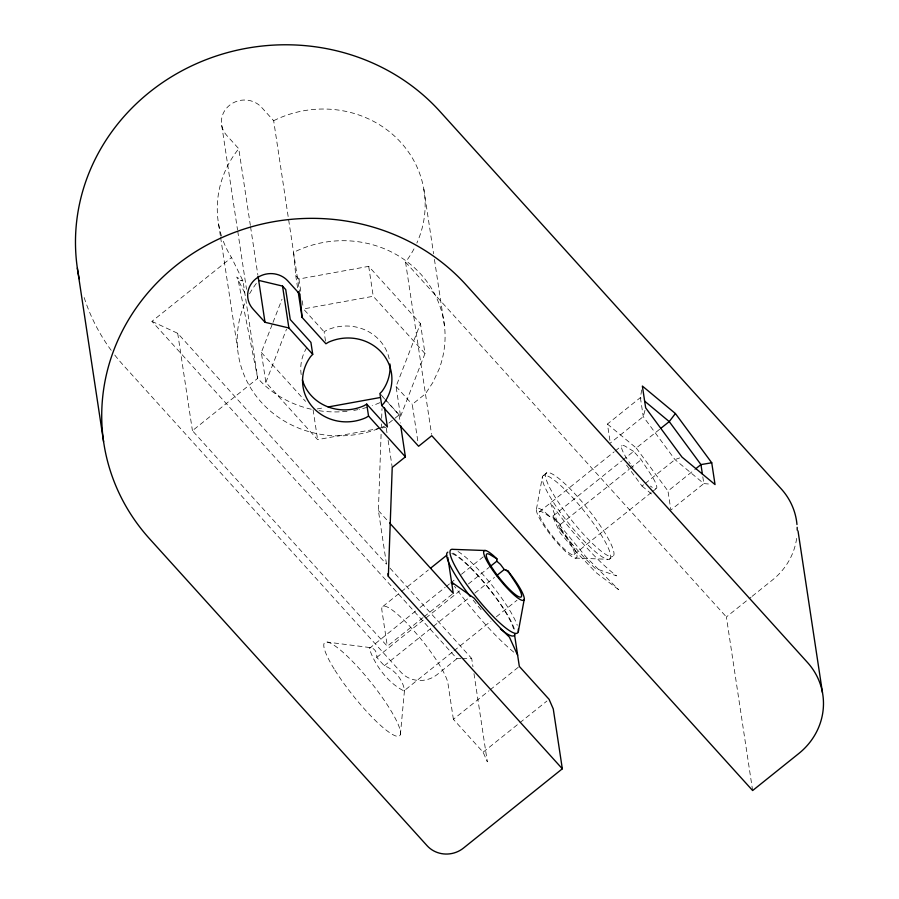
<?xml version="1.0" encoding="UTF-8"?>
<svg xmlns="http://www.w3.org/2000/svg" width="899" height="899" viewBox="0 0 899 899"><rect width="100%" height="100%" fill="white"/><g stroke="black" fill="none" stroke-linecap="round" stroke-linejoin="round"><path stroke-width="0.67" stroke-dasharray="4.5 3.37" d="M400.403 734.461L404.505 690.196C402.707 679.43 394.616 669.598 384.311 665.732L376.771 657.383C377.322 653.258 375.276 648.617 370.916 647.685L327.461 642.122M386.48 564.044L378.389 510.542L381.12 433.711M381.367 426.733L381.468 423.935M381.67 418.35L382.008 408.573M641.706 389.919L640.391 397.605L643.268 416.619L674.98 459.603L703.827 483.595L710.053 484.123M536.445 509.16L542.389 476.886M644.976 410.349L643.268 416.619L610.297 443.061M380.558 428.205L317.617 439.622L265.857 382.39L261.339 352.464L272.498 323.707M273.004 322.393L281.983 299.266M265.857 382.39L286.5 329.191M385.559 399.763L400.583 416.383L396.066 386.458L420.451 323.595L368.702 266.351L298.918 279.016L295.737 275.499L293.58 252.394A104.093 97.429 -8.6 0 1 409.517 263.553A104.093 97.429 -8.6 0 1 439.117 369.062L432.824 382.558L425.452 393.796L412.259 404.37L417.979 442.218M400.583 416.383L424.98 353.521L420.451 323.595M415.664 611.017L369.298 648.494C374.883 665.361 388.042 683.004 403.954 690.926L452.86 651.696M403.954 690.926L404.505 690.196M460.962 658.63L456.939 658.686L151.942 321.359L231.504 257.541A104.093 97.429 -8.6 0 1 222.424 238.774M423.002 617.635L387.323 646.246L192.431 430.7L257.71 378.344L242.988 280.971L231.504 257.541M388.93 423.081L393.998 419.013M395.009 418.204L399.066 414.945L385.57 400.021M543.457 475.47L546.749 472.829M609.882 440.341L607.421 424.058L640.391 397.605L642.527 399.381M382.952 606.398L400.257 592.52M401.336 591.654L428.362 569.977M420.024 607.522L445.106 587.407M446.196 586.53L449.478 583.901M450.568 583.035L456.018 578.653M461.468 574.281L483.291 556.796M539.31 511.857L614.152 451.837M615.242 450.961L621.748 445.747M424.081 616.77L452.186 594.228M607.421 424.058L636.267 448.039L659.664 429.273M376.771 657.383L459.681 590.935M468.413 583.945L489.146 567.336M552.907 516.116L555.784 520.195L560.403 524.42L560.459 528.455L568.134 540.164A27.532 5.102 51.3 0 1 570.191 553.705A27.532 5.102 51.3 0 1 545.266 526.14A27.532 5.102 51.3 0 1 543.232 512.61L549.739 516.599L552.907 516.116L621.625 461.007M622.715 460.131L633.626 451.377L641.167 459.726L650.573 474.054A27.532 5.102 51.3 0 1 650.438 486.078M384.311 665.732L432.295 627.244M433.385 626.367L469.379 597.509M474.829 593.138L494.461 577.394M560.403 524.42L629.165 469.345M630.255 468.469L641.167 459.726M626.558 465.109L642.01 486.056L644.134 484.347M645.201 483.493L674.98 459.603L679.655 457.928M453.95 650.82L490.91 621.175M496.338 616.815L516.992 600.251M574.101 554.458L651.101 492.697M652.191 491.82L656.528 488.348M456.939 658.686L437.161 674.553A25.813 24.161 -8.6 0 1 400.853 672.149L123.377 365.275A206.455 193.263 -8.6 0 1 114.51 354.723M702.804 476.807L703.827 483.595L670.856 510.036L667.979 491.034L694.567 469.705M609.522 559.111A53.333 9.878 51.3 0 0 567.752 492.416A53.333 9.878 51.3 0 0 552.188 500.338A53.333 9.878 51.3 0 0 609.522 559.111L612.826 556.47A53.333 9.889 51.3 0 0 571.112 489.82A53.333 9.889 51.3 0 0 555.436 497.641A53.333 9.889 51.3 0 0 612.826 556.459M473.987 673.632L487.325 761.824L483.123 752.193L453.388 719.312L489.067 690.702M490.146 689.825L518.251 667.283M483.123 752.193L518.79 723.583M519.88 722.706L546.907 701.04M752.632 790.536L726.381 616.961L751.07 597.161M752.148 596.295L772.544 579.945A68.818 64.413 -8.6 0 0 796.739 537.624M325.517 341.114L324.112 331.81L326.64 330.248A44.736 41.871 -8.6 0 1 389.436 359.971M424.98 353.521L373.231 296.277L303.446 308.941L324.112 331.81M317.19 408.955L324.033 407.708M381.929 427.958L386.031 427.216M369.849 647.752L370.916 647.685M462.311 658.607L471.694 658.473L472.953 666.743M575.102 558.088L607.454 559.257M560.459 528.455A31.679 5.866 51.3 0 1 574.517 557.931A31.679 5.866 51.3 0 1 541.816 522.353A31.679 5.866 51.3 0 1 548.21 515.127L551.278 516.386M151.942 321.359L177.71 333.327L386.222 563.943M633.626 451.377L625.659 446.5A27.532 5.102 51.3 0 0 630.221 463.715M642.01 486.056L652.696 494.933M548.21 515.127L549.739 516.599M414.001 248.877A104.093 97.429 -8.6 0 1 405.528 262.115L726.381 616.961M299.918 294.299L273.667 120.724L261.587 107.363A22.767 21.318 -8.6 0 0 229.571 105.25A22.767 21.318 -8.6 0 0 226.683 135.367L238.752 148.717L250.349 225.357M396.066 386.458L412.259 404.37M379.917 393.526L384.615 398.718M382.873 397.032L384.671 399.021M261.339 352.464L305.559 401.37M378.389 510.542L388.694 521.937M389.986 568.101L471.694 658.473M560.01 529.5L550.491 502.799A87.742 16.272 51.3 0 0 616.557 575.866L595.149 568.359A87.742 16.272 51.3 0 1 559.998 529.5M636.267 448.039L667.979 491.034M244.798 292.939L236.695 277.094L242.988 280.971L238.123 279.87L257.71 378.344L262.103 382.884A104.093 97.429 -8.6 0 0 311.919 409.382M220.39 235.976L218.154 221.233M220.603 237.358L237.516 347.992M423.822 189.105L433.599 253.833M434.431 259.395L444.443 325.674M405.539 262.115L431.576 434.341M453.388 719.312L447.96 683.397A51.614 9.563 51.3 0 0 412.214 628.907A51.614 9.563 51.3 0 0 381.895 610.331L387.323 646.246M399.066 414.945L400.291 423.058M368.702 266.351L373.231 296.277M386.289 428.227L387.109 433.633M388.132 440.398L392.222 467.424M298.918 279.016L300.974 292.624M302.21 300.783L303.03 306.222M295.737 275.499L297.985 290.366M313.088 409.697L317.617 439.622M250.551 226.728L257.844 274.892M221.738 125.433L237.527 229.852M237.741 231.223L246.517 289.309M177.71 333.327L192.431 430.7M632.997 467.491A27.532 5.102 51.3 0 1 631.581 465.592M273.667 120.713A104.093 97.429 -8.6 0 1 391.975 133.85A104.093 97.429 -8.6 0 1 416.866 243.033M221.547 236.145A104.093 97.429 -8.6 0 1 238.763 148.717M513.801 652.168A87.742 16.272 51.3 0 1 454.534 586.283M481.122 609.657A53.333 9.889 51.3 0 1 471.84 598.498M379.794 402.696A104.093 97.429 -8.6 0 1 372.208 405.685M367.028 407.348A104.093 97.429 -8.6 0 1 359.117 409.382M357.791 409.663A104.093 97.429 -8.6 0 1 353.768 410.416M347.025 411.326A104.093 97.429 -8.6 0 1 318.561 410.629M384.626 426.104A104.093 97.429 -8.6 0 1 379.49 428.261M378.198 428.756A104.093 97.429 -8.6 0 1 265.935 407.033A104.093 97.429 -8.6 0 1 245.854 301.03M249.574 293.771A104.093 97.429 -8.6 0 1 257.002 282.522M111.195 350.34A206.455 193.263 -8.6 0 1 83.214 294.512M451.781 553.593A51.614 9.574 51.3 0 1 487.752 587.261A51.614 9.574 51.3 0 1 513.902 630.514M452.905 553.11A53.333 9.889 51.3 0 1 489.854 589.396A53.333 9.889 51.3 0 1 514.992 631.705M458.041 551.514A53.333 9.889 51.3 0 1 491.742 584.968A53.333 9.889 51.3 0 1 517.285 625.277M301.187 374.602A44.736 41.871 -8.6 0 1 307.301 346.8M618.647 589.688L596.071 572.596L578.372 554.211L560.257 532.995L552.582 516.622L586.215 557.144L618.647 589.688M334.9 670.16A59.784 11.091 51.3 0 0 399.201 736.056A59.784 11.091 51.3 0 0 352.408 661.304A59.784 11.091 51.3 0 0 334.9 670.16"/><path stroke-width="1.35" d="M389.964 364.039A44.736 41.871 -8.6 0 1 381.951 391.425L379.917 393.526L381.727 405.494L418.597 446.264L431.79 435.689L752.632 790.536L798.795 753.519A68.818 64.413 -8.6 0 0 807.504 662.496L466.165 284.983A206.455 193.263 -8.6 0 0 175.766 265.778A206.455 193.263 -8.6 0 0 149.627 538.849L427.104 845.723A25.813 24.161 -8.6 0 0 463.412 848.128L562.324 768.791L388.346 576.383L392.222 467.424L405.404 456.849L400.707 425.766M496.787 561.212L496.978 558.908L490.472 554.919A27.532 5.102 51.3 0 0 492.528 568.471A27.532 5.102 51.3 0 0 517.431 596.015A27.532 5.102 51.3 0 0 515.385 582.473L507.71 570.764L504.272 569.517L500.44 564.392L496.787 561.212L490.236 566.46M518.274 631.727L524.207 599.464M675.407 413.54L711.738 462.783L715.031 484.561L681.993 457.085L645.662 407.843L642.369 386.064L675.407 413.54L669.238 421.597L660.72 428.418M258.676 280.387L282.544 286.084L285.725 289.602L290.253 319.527L310.919 342.384L312.728 354.352L310.706 356.465A44.736 41.871 -8.6 0 0 312.942 407.427A44.736 41.871 -8.6 0 0 366.005 417.63L368.545 416.068L366.725 404.101L364.196 405.651A44.736 41.871 -8.6 0 1 302.367 379.929M381.727 405.494L383.761 403.393A44.736 41.871 -8.6 0 0 381.524 352.419A44.736 41.871 -8.6 0 0 328.45 342.227L325.921 343.778L302.075 317.403L298.187 291.726M430.52 568.247L446.736 555.234M496.641 575.641L504.272 569.517M695.635 468.851L700.95 464.592L711.738 462.783M328.135 406.966L380.131 397.538M485.561 550.536L453.208 549.356A53.333 9.889 51.3 0 0 478.066 599.498A53.333 9.889 51.3 0 0 518.296 629.075M302.075 317.403L299.918 294.299L287.837 280.938A22.767 21.318 -8.6 0 0 255.822 278.825A22.767 21.318 -8.6 0 0 252.934 308.941L265.003 322.292L288.882 327.978L312.728 354.352M506.036 570.123L509.317 572.775A31.679 5.877 51.3 0 1 520.914 599.903A31.679 5.877 51.3 0 1 487.977 562.875A31.679 5.877 51.3 0 1 496.978 558.908M644.662 401.168L669.238 421.597L700.95 464.592L702.389 474.088M366.725 404.101L387.402 426.958L384.514 407.921M368.545 416.068L405.404 456.849M389.627 522.971L453.265 593.351L447.837 557.447M507.71 570.764L509.317 572.775M517.633 655.191L509.418 637.11A87.742 16.283 51.3 0 1 474.267 598.262L451.568 582.125A87.742 16.272 51.3 0 0 453.04 584.193M798.02 530.916L822.461 692.522M562.324 768.791L553.267 708.94L549.064 699.298L519.33 666.417L514.61 635.188A53.333 9.889 51.3 0 0 514.97 634.368M387.941 573.641L388.346 576.383M282.544 286.084L288.882 327.978M258.047 276.263L265.003 322.292M77.336 268.071L103.587 441.645M514.61 635.188A53.333 9.889 51.3 0 1 500.372 628.918M470.199 596.408A53.333 9.889 51.3 0 1 448.545 562.122A53.333 9.889 51.3 0 1 447.837 552.155M79.213 278.746A206.455 193.263 -8.6 0 1 193.24 65.133A206.455 193.263 -8.6 0 1 439.914 111.409L781.253 488.921A68.818 64.413 -8.6 0 1 796.975 524.51M797.166 527.32A68.818 64.413 -8.6 0 1 797.222 530.129"/></g></svg>
